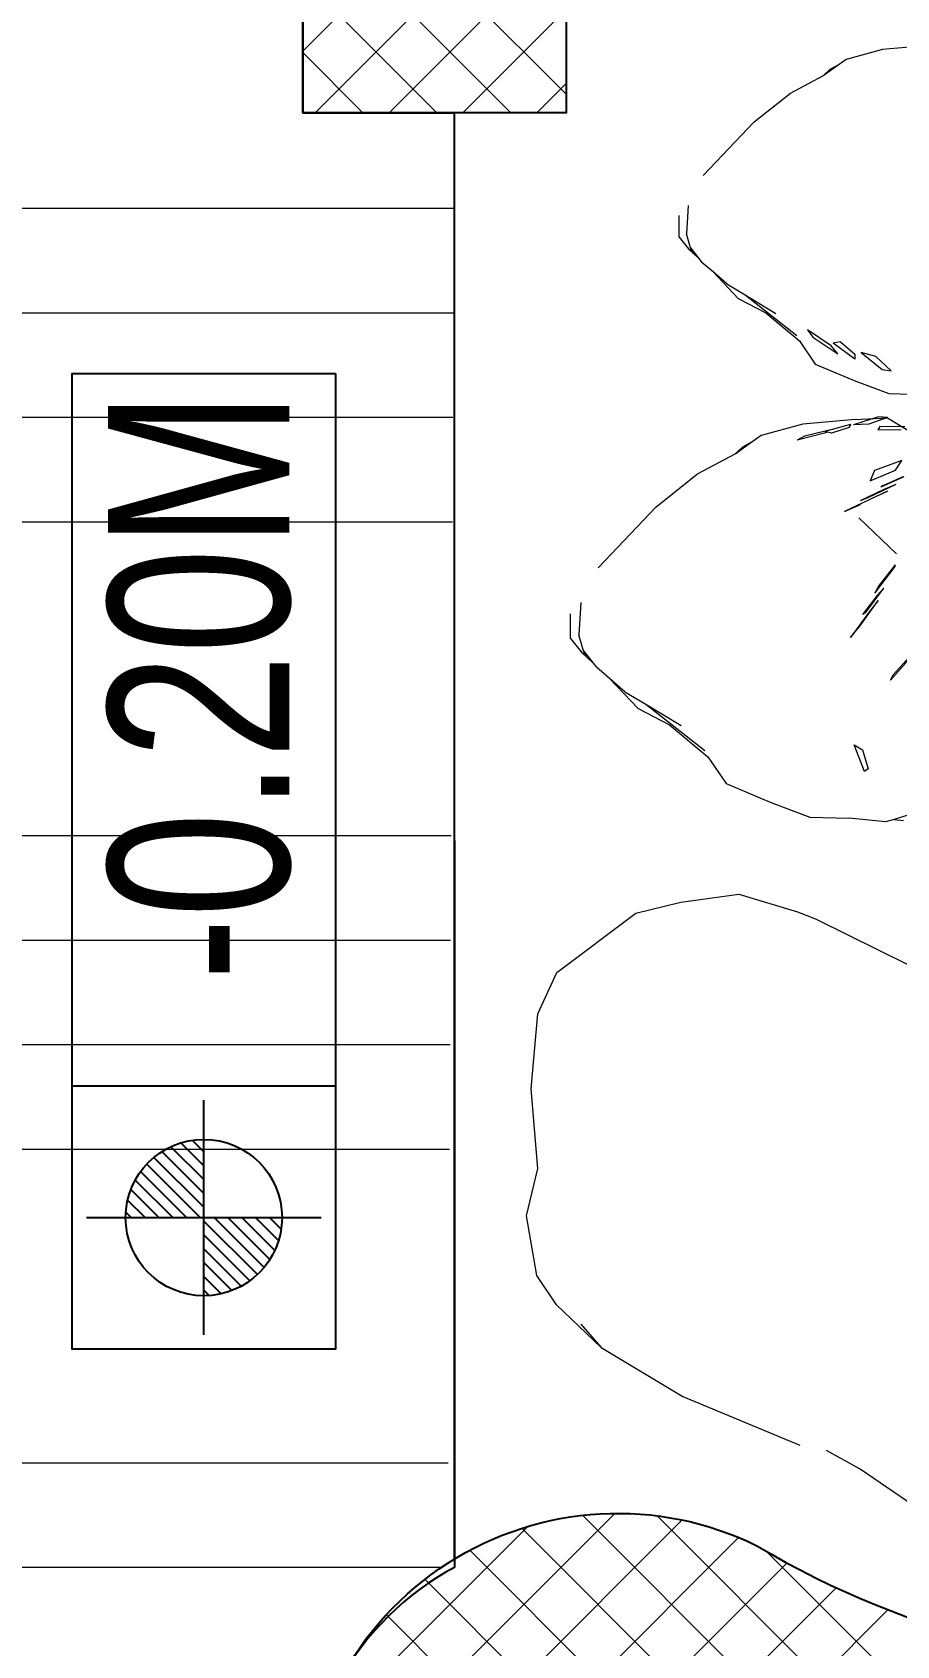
# Model space of a CAD drawing. Header units: metres. Extents: x 42 to 199, y -121 to 268.
# Drawn here: x 126.726 to 128.039, y -75.486 to -73.036 of the extents above; entities that cross this region are included whole.
import ezdxf
from ezdxf.enums import TextEntityAlignment as Align

# ---------------------------------------------------------------- set-up
doc = ezdxf.new("R2010")
doc.units = ezdxf.units.M
doc.header["$LTSCALE"] = 0.3
doc.layers.get('0').update_dxf_attribs({"color": 8})
for name, color, linetype in [('A-Anno-Symb 1', 8, 'Continuous'), ('A-ELEVATION 3', 8, 'Continuous'), ('A-ELEVATION 4', 8, 'Continuous'), ('A-Wall-Full', 8, 'Continuous')]:
    doc.layers.add(name, color=color, linetype=linetype)
for name, color, linetype, lineweight in [('A-Hatch', 8, 'Continuous', 9), ('A-LANDSCAPE', 8, 'Continuous', 5), ('DA HOUSE ARCH LAYOUT', 8, 'Continuous', 9)]:
    doc.layers.add(name, color=color, linetype=linetype, lineweight=lineweight)
doc.styles.get("Standard").update_dxf_attribs({"font": 'arial.ttf'})

# ---------------------------------------------------------------- blocks, each defined once
blk = doc.blocks.new('zw$13A4')
at = {"layer": 'A-ELEVATION 4', "lineweight": 0, "transparency": 33554508}
for p, q in [((-10.01612928937732, -7.506529634907409), (-10.07143801586744, -7.521810395872919)), ((-9.94636773914479, -7.500541319337245), (-10.01612928937732, -7.506529634907409)), ((-10.09628664318272, -7.537069811927864), (-10.10597698566913, -7.546181099856994)), ((-10.10597698566913, -7.546181099856994), (-10.10478425335273, -7.545547214760617)), ((-10.0820444383648, -7.529360354994267), (-10.10478425335273, -7.545547214760617)), ((-10.0820444383648, -7.529360354994267), (-10.09628664318272, -7.537069811927864)), ((-10.07143801586744, -7.521810395872919), (-10.0820444383648, -7.529360354994267)), ((-10.15606288636764, -7.572799567016105), (-10.10597698566913, -7.546181099856994)), ((-10.21100730557272, -7.616535290801309), (-10.15606288636764, -7.572799567016105)), ((-10.28830098784127, -7.697740104256809), (-10.21100730557272, -7.616535290801309)), ((-10.32489602059049, -7.791633445452234), (-10.32497270041445, -7.75856051077686)), ((-10.31105349969251, -7.743633835455867), (-10.31383653705841, -7.786593210252377)), ((-10.30772479097844, -7.807868918004075), (-10.31383653705841, -7.786593210252377)), ((-10.32489602059049, -7.791633445452234), (-10.31072559371142, -7.809104709424943)), ((-10.31072559371142, -7.809104709424943), (-10.30454985616208, -7.81439951584774)), ((-10.30454985616208, -7.81439951584774), (-10.30772479097844, -7.807868918004075)), ((-10.30772479097844, -7.807868918004075), (-10.29474139795893, -7.824322125274819)), ((-10.30381162370558, -7.815918003491547), (-10.30454985616208, -7.81439951584774)), ((-10.30381162370558, -7.815918003491547), (-10.29474139795893, -7.824322125274819)), ((-10.29474139795893, -7.824322125274819), (-10.29039535665059, -7.829829646948539)), ((-10.27293929946707, -7.844827605649883), (-10.29039535665059, -7.829829646948539)), ((-10.27293929946707, -7.844827605649883), (-10.2351748587183, -7.88464200395002)), ((-10.25253938560944, -7.862354877835784), (-10.27293929946707, -7.844827605649883)), ((-10.25253938560944, -7.862354877835784), (-10.22490078919299, -7.879028186665593)), ((-10.2351748587183, -7.88464200395002), (-10.1933488508635, -7.906306689972425)), ((-10.22490078919299, -7.879028186665593), (-10.14628970381885, -7.940640642434886)), ((-10.22490078919299, -7.879028186665593), (-10.17798569789879, -7.90733026807888)), ((-10.1933488508635, -7.906306689972425), (-10.14229618139673, -7.948930873440887)), ((-10.14229618139673, -7.948930873440887), (-10.11823758475776, -7.98432912127258)), ((-10.11823758475776, -7.98432912127258), (-10.05935385893289, -8.009201127964303)), ((-10.05935385893289, -8.009201127964303), (-10.00669593655914, -8.02913708955468)), ((-10.00669593655914, -8.02913708955468), (-9.95466335610783, -8.030443314212604)), ((-10.13718955071781, -8.07536723737428), (-10.2003628982994, -8.092820845241334)), ((-10.05750826097673, -8.068527413625844), (-10.13718955071781, -8.07536723737428)), ((-10.05750826097673, -8.068527413625844), (-10.0085321535513, -8.065692757195052)), ((-10.0085321535513, -8.065692757195052), (-9.956941881096554, -8.097055991477333)), ((-10.21247750041636, -8.101444370353335), (-10.23845080205132, -8.119932919686619)), ((-10.21247750041636, -8.101444370353335), (-10.22874487470585, -8.110250073059547)), ((-10.2003628982994, -8.092820845241334), (-10.21247750041636, -8.101444370353335)), ((-10.29702099725438, -8.151060418558956), (-10.23981313486888, -8.120656940036781)), ((-10.22874487470585, -8.110250073059547), (-10.23981313486888, -8.120656940036781)), ((-10.23981313486888, -8.120656940036781), (-10.23845080205132, -8.119932919686619)), ((-10.35977823489807, -8.201015141000596), (-10.29702099725438, -8.151060418558956)), ((-10.44806268774448, -8.293766868101727), (-10.35977823489807, -8.201015141000596)), ((-10.05236492093587, -8.217498313102965), (-9.995003521598989, -8.272593169513357)), ((-10.47405049167247, -8.346186455693783), (-10.47722926287199, -8.395254436248223)), ((-10.48986134901068, -8.401011367394148), (-10.48994893231767, -8.363235628729058)), ((-10.48986134901068, -8.401011367394148), (-10.47367595911982, -8.420966956713954)), ((-10.47024845741973, -8.419555442005105), (-10.47722926287199, -8.395254436248223)), ((-10.47367595911982, -8.420966956713954), (-10.46662206293496, -8.42701465782281)), ((-10.46662206293496, -8.42701465782281), (-10.47024845741973, -8.419555442005105)), ((-10.47024845741973, -8.419555442005105), (-10.45541889159784, -8.438348212110412)), ((-10.46577885755798, -8.428749066727306), (-10.46662206293496, -8.42701465782281)), ((-10.46577885755798, -8.428749066727306), (-10.45541889159784, -8.438348212110412)), ((-10.45541889159784, -8.438348212110412), (-10.45045486520274, -8.444638875502733)), ((-10.43051664500064, -8.4617694680544), (-10.45045486520274, -8.444638875502733)), ((-10.43051664500064, -8.4617694680544), (-10.38738229183355, -8.507245272365594)), ((-10.40721596659878, -8.481789029671944), (-10.43051664500064, -8.4617694680544)), ((-10.40721596659878, -8.481789029671944), (-10.37564730159986, -8.500833198664509)), ((-10.37564730159986, -8.500833198664509), (-10.2858581175912, -8.571206633937209)), ((-10.37564730159986, -8.500833198664509), (-10.32206112167435, -8.533159692870129)), ((-10.38738229183355, -8.507245272365594), (-10.33960883726607, -8.53199056713538)), ((-10.33960883726607, -8.53199056713538), (-10.28129673648451, -8.580675693850708)), ((-10.28129673648451, -8.580675693850708), (-10.25381712911965, -8.62110739343882)), ((-10.25381712911965, -8.62110739343882), (-10.18656043538439, -8.649516073650773)), ((-10.18656043538439, -8.649516073650773), (-10.12641482285369, -8.672286828120178)), ((-10.12641482285369, -8.672286828120178), (-10.0669834727031, -8.673778791316067)), ((-9.968032742581698, -8.666290099218628), (-9.998472010310422, -8.675534205587667)), ((-10.01144546755302, -8.679474117013797), (-10.0669834727031, -8.673778791316067)), ((-9.998472010310422, -8.675534205587667), (-10.01144546755302, -8.679474117013797)), ((-9.998472010310422, -8.675534205587667), (-9.984427957953585, -8.677331115552306))]:
    blk.add_line(p, q, dxfattribs=at)
for points in [[(-10.47426058649532, -9.441832197190195), (-10.44353185208527, -9.477424734028034), (-10.51146328707134, -9.412660583613075), (-10.54133214694494, -9.368170663295672), (-10.55654568444714, -9.27778775338085), (-10.53969802436779, -9.205535537706567), (-10.54993106457965, -9.084952135498682), (-10.53936554812969, -8.970828830576721), (-10.51058640463347, -8.908220521087799), (-10.39051573365663, -8.817812159831078), (-10.32250995979953, -8.801269499680544), (-10.23452800102532, -8.788982090709453), (-10.14530480441795, -8.816028751042225), (-10.11709899374188, -8.827001870567102), (-9.974670630742764, -8.897523405358825), (-9.869369202623687, -8.96678754160311), (-9.825630423343227, -8.989724322305577), (-9.755158422709684, -9.026706709188232)], [(-9.825630423343227, -8.989724322305577), (-9.621645962491897, -9.08723452940373), (-9.530586563029942, -9.154498329786946), (-9.45249850774104, -9.274162551677819), (-9.419261539363987, -9.35999069930493), (-9.418323051313081, -9.411148250850914), (-9.429113461718629, -9.53554454908874), (-9.468249945413106, -9.594162925763925), (-9.510541531095953, -9.642127829979728), (-9.60341872654078, -9.713645917526264), (-9.74646459788994, -9.766822960756443), (-9.87978910567287, -9.761168233152688), (-9.920683544390982, -9.750909003262805), (-10.02945770203192, -9.676340253780637), (-10.0502184596204, -9.662107978714147), (-10.10135702029436, -9.633761791845473)], [(-10.44353185208527, -9.477424734028034), (-10.31956726285699, -9.552080930293414), (-10.17477422640593, -9.612126579608514), (-10.1416825663504, -9.625849685799551)]]:
    blk.add_lwpolyline(points, dxfattribs=at)
blk = doc.blocks.new('02PTRX29')
at = {"color": 8, "linetype": 'Continuous', "transparency": 33554572}
for p, q in [((0.4971712070980132, 0.3137365378124741), (0.4804723268595836, 0.302730457655457)), ((0.485026566924553, 0.3080437377312251), (0.5007766471494577, 0.3187968045515426)), ((0.5007766471494577, 0.3187968045515426), (0.4971712070980132, 0.3137365378124741)), ((0.4649120066372987, 0.3036160043346854), (0.4508697664370018, 0.2921038975036367)), ((0.4552342464993515, 0.3008328576283361), (0.4649120066372987, 0.3036160043346854)), ((0.4787644868353098, 0.3107003777690842), (0.4690867266971352, 0.3023509376499796)), ((0.4690867266971352, 0.2990617642695952), (0.4836982469056537, 0.3098148310898523)), ((0.4690867266971352, 0.3023509376499796), (0.4690867266971352, 0.2990617642695952)), ((0.4787644868353098, 0.3107003777690842), (0.4836982469056537, 0.3098148310898523)), ((0.4804723268595836, 0.302730457655457), (0.485026566924553, 0.3080437377312251)), ((0.4449872063531259, 0.2913448574927315), (0.4552342464993515, 0.3008328576283361)), ((0.4508697664370018, 0.2921038975036367), (0.4449872063531259, 0.2913448574927315)), ((0.447264326385671, 0.2602242170485773), (0.4533366464722306, 0.2606037370538843)), ((0.447264326385671, 0.2602242170485773), (0.4597884865642143, 0.2556699769834871)), ((0.4533366464722306, 0.2606037370538843), (0.4700355267106104, 0.2551639503095657)), ((0.4358787262230024, 0.2538988836248564), (0.4523878464588122, 0.2541518969618437)), ((0.4537161664775979, 0.2520012835977958), (0.4381558462555475, 0.252127790266286)), ((0.4523878464588122, 0.2541518969618437), (0.4537161664775979, 0.2520012835977958)), ((0.4597884865642143, 0.2556699769834871), (0.4700355267106104, 0.2551639503095657)), ((0.472122886740415, 0.2555434703149899), (0.4728819267513202, 0.2535193636194322)), ((0.472122886740415, 0.2555434703149899), (0.4892012869842191, 0.2507362169131433)), ((0.4728819267513202, 0.2535193636194322), (0.4846470469191857, 0.2495976568967535)), ((0.4836982469056537, 0.2522542969347796), (0.4835084869029131, 0.2523808036032733)), ((0.4835084869029131, 0.2523808036032733), (0.5026742471767491, 0.2477000568696894)), ((0.4846470469191857, 0.2495976568967535), (0.4892012869842191, 0.2507362169131433)), ((0.4878729669652628, 0.2503566969076587), (0.4893910469869596, 0.2497241635652507)), ((0.4893910469869596, 0.2497241635652507), (0.507608007247093, 0.2450434168318907)), ((0.5026742471767491, 0.2477000568696894), (0.507608007247093, 0.2450434168318907)), ((0.4419510463097325, 0.2249288565446363), (0.4377763262501233, 0.2313806966366201)), ((0.4377763262501233, 0.2313806966366201), (0.4559932865100933, 0.224675843207649)), ((0.4364480062309966, 0.2206276298165371), (0.4518185664506547, 0.2135432563820814)), ((0.4503004864287874, 0.2146818163983006), (0.4368275262364207, 0.2207541364849703)), ((0.4499209664235266, 0.2120251763603278), (0.4415715263043083, 0.2156938697461328)), ((0.460357766572379, 0.2067118962845029), (0.4415715263043083, 0.2156938697461328)), ((0.4590294465535365, 0.2179709897785074), (0.4419510463097325, 0.2249288565446363)), ((0.4559932865100933, 0.224675843207649), (0.4590294465535365, 0.2179709897785074)), ((0.447264326385671, 0.2110131230126093), (0.4761078467972837, 0.1973504028175057)), ((0.4580806465401253, 0.2060793629422051), (0.447264326385671, 0.2110131230126093)), ((0.4654812866456979, 0.2048142962574424), (0.4499209664235266, 0.2120251763603278)), ((0.4503004864287874, 0.2146818163983006), (0.4518185664506547, 0.2135432563820814)), ((0.4654812866456979, 0.2048142962574424), (0.460357766572379, 0.2067118962845029)), ((0.4761078467972837, 0.1973504028175057), (0.4654812866456979, 0.2021576562195833)), ((0.4421408063123664, 0.1618020289766413), (0.4535264064748574, 0.1472537621023093)), ((0.4421408063123664, 0.1606634689604221), (0.4421408063123664, 0.1618020289766413)), ((0.4558035265075731, 0.14295253537421), (0.4421408063123664, 0.1606634689604221)), ((0.4497312064207861, 0.1462417087545873), (0.4542854464858266, 0.1413079486840729)), ((0.4620656065969868, 0.1297958418530811), (0.4497312064207861, 0.1462417087545873)), ((0.4535264064748574, 0.1472537621023093), (0.4558035265075731, 0.14295253537421)), ((0.4542854464858266, 0.1413079486840729), (0.4639632066238306, 0.1285307751683717)), ((0.4535264064748574, 0.1378922686353121), (0.4599782465669549, 0.129669335184591)), ((0.4658608066510652, 0.1209403750598881), (0.4535264064748574, 0.1378922686353121)), ((0.4599782465669549, 0.129669335184591), (0.472122886740415, 0.1133499749515181)), ((0.4620656065969868, 0.1297958418530811), (0.4639632066238306, 0.1285307751683717)), ((0.472122886740415, 0.1133499749515181), (0.4658608066510652, 0.1209403750598881)), ((0.432652806177046, 0.1003197880988864), (0.4434691263313724, 0.08830165459409045)), ((0.4336016061906847, 0.09816917473477815), (0.4453667263584364, 0.08475946787666544)), ((0.4453667263584364, 0.08475946787666544), (0.4434691263313724, 0.08830165459409045)), ((0.4641529666267346, 0.03820501387889408), (0.4603577665724359, 0.02568085369995288)), ((0.4628246466077215, 0.02390976034138248), (0.4696560067051365, 0.04162069392759804)), ((0.4696560067051365, 0.04162069392759804), (0.4641529666267346, 0.03820501387889408)), ((0.4603577665724359, 0.02568085369995288), (0.4628246466077215, 0.02390976034138248))]:
    blk.add_line(p, q, dxfattribs=at)
blk = doc.blocks.new('Lvl')
h = blk.add_hatch()
h.set_pattern_fill('ANSI31', color=256, scale=0.1, style=0)
h.set_pattern_definition([(45, (380.198234867713, 215.8445948386916), (-0.0088388347648318, 0.0088388347648318), [])])
h.paths.add_polyline_path([(0, 0.0999999999999943), (0, 2.84e-14), (0.1000000000000227, 0, 0.4142135623731451)])
h.paths.add_polyline_path([(0, 0), (-0.1000000000000227, 0, 0.4142135623731451), (0, -0.0999999999999943)])
for p, q in [((0, 0.1500000000000057), (0, -0.1500000000000057)), ((-0.1499999999999773, 0), (0.1499999999999773, 0))]:
    blk.add_line(p, q)
blk.add_circle((0, 0), 0.1)
blk = doc.blocks.new('Level legend')
at = {"color": 8}
blk.add_line((0.512742942071782, 0.4139920450737691), (0.512742942071782, 0.0294553372744986), dxfattribs=at)
blk.add_lwpolyline([(1.552510121012347, 0.0294553372744986), (0.1282062342725112, 0.0294553372744986), (0.1282062342725112, 0.4139920450737691), (1.552510121012347, 0.4139920450737691)], close=True, dxfattribs=at)
at = {"color": 1, "xscale": 1.141501531389003, "yscale": 1.141501531389003, "zscale": 1.141501531389003}
blk.add_blockref('Lvl', (0.3204745881721465, 0.2217236911741338), dxfattribs=at)
blk.add_attdef('+48.00', text='', height=0.2666666666666667).set_placement((1.069885799214717, 0.2347097797586457), align=Align.MIDDLE_CENTER)
blk = doc.blocks.new('DA HOUSE ARCH LAYOUT')
at = {"layer": 'A-Hatch', "transparency": 33554534}
h = blk.add_hatch(dxfattribs=at)
h.set_pattern_fill('ANSI34', color=8, scale=0.05, angle=134.9999999999999)
h.set_pattern_definition([(179.9999999999999, (143.6659487248346, 80.52529242250007), (-7.56616991282044e-16, -0.9525000000000001), []), (179.9999999999999, (143.5071986562641, 80.68404249107051), (-7.56616991282044e-16, -0.9525000000000001), []), (179.9999999999999, (143.3484485876937, 80.84279255964098), (-7.56616991282044e-16, -0.9525000000000001), []), (179.9999999999999, (143.1896981655699, 81.00154298176489), (-7.56616991282044e-16, -0.9525000000000001), [])])
h.paths.add_polyline_path([(-4.770000000003847, -11.69990656297848), (19.34995951164061, -11.69995324219776), (19.34995951164055, -23.43004668292456), (32.02825819785352, -23.43000000370529), (32.24458548643355, -21.8300000042389), (30.3907916684135, -21.83000000400104), (30.39079166885108, -21.93000000370529), (29.99079166885105, -21.93000000370529), (29.99062612794125, -14.13604165326973), (29.99062608112098, -15.13501593470592, -0.2555712102583468), (30.21089512549827, -14.7322283720523), (30.22076524310307, -12.52990741433928), (29.99076524310306, -12.52990741433928), (29.99076528992339, -5.760211336811167, -0.5099980252209324), (30.59750665066758, -5.289937563380647, 0.1318520333812854), (31.35049952685654, -5.509620250501214, 0.4142135623731013), (32.65079210646047, -4.209327670897309, 0.4142135623730855), (31.35049952685654, -2.909035091293418, 0.1246971877189946), (30.73141554190852, -3.065869839513141, -0.5467869741537379), (29.9907652899235, -2.729906641559836), (29.9907652899235, 0.6871244136891193), (32.02480459871481, 0.6871244104051826), (32.02480460077811, 1.965092520487822), (19.70037576576379, 1.965093358430579, -0.7646944427284039), (19.24016151059868, 2.110141177917221), (16.7402976878513, 2.1102111187868), (16.74000000000052, -8.529906641560643), (-0.2549999999982333, -8.529906641560459), (-0.2550000000020418, -11.69981320454001)])
at = {"layer": 'A-Hatch'}
h = blk.add_hatch(dxfattribs=at)
h.set_pattern_fill('ANSI37', color=8, scale=0.025, angle=179.9999999999999)
h.set_pattern_definition([(224.9999999999999, (-97.14617690863253, 60.62801776344169), (0.05612660075668215, -0.05612660075668228), []), (314.9999999999999, (-97.14617690863253, 60.62801776344169), (0.05612660075668233, 0.0561266007566821), [])])
edge = h.paths.add_edge_path()
edge.add_line((30.39076528992348, -1.724999999999099), (30.39076528992348, -2.660853270233012))
edge.add_ellipse((30.46900622037016, -2.665945573583002), major_axis=(0.07840647135645704, 0), ratio=1, start_angle=176.2761619499827, end_angle=309.72377819814)
edge.add_ellipse((31.35049952685657, -4.2094210293358), major_axis=(-1.700292579603897, 0), ratio=1, start_angle=420.51849141431927, end_angle=659.2726224171058, ccw=False)
edge.add_ellipse((30.46470354850779, -5.745231971901276), major_axis=(0.07417787795210659, 0), ratio=1, start_angle=48.64653754604551, end_angle=184.6065773259285)
edge.add_line((30.39076528992337, -5.751189445777115), (30.39076524310309, -11.78990802453158))
edge.add_line((30.39076524310309, -11.78990802453158), (30.39076524310309, -12.52990742176213))
edge.add_line((30.39076524310309, -12.52990742176213), (29.99076524310306, -12.52990742176213))
edge.add_line((29.99076524310306, -12.52990742176213), (29.99076524310306, -11.78990802453158))
edge.add_line((29.99076524310306, -11.78990800572848), (29.99076528992339, -5.760304695249516))
edge.add_ellipse((30.46470354850779, -5.745231971901248), major_axis=(-0.4741778779520868, 0), ratio=1, start_angle=236.09559647409742, end_angle=361.8215715521452, ccw=False)
edge.add_ellipse((31.35049952685657, -4.209421029335786), major_axis=(1.300292579603893, 0), ratio=1, start_angle=241.4574054594742, end_angle=478.4317310721571)
edge.add_ellipse((30.46900622037018, -2.665945573583009), major_axis=(-0.478406471356438, 0), ratio=1, start_angle=358.4926840314213, end_angle=483.2646504235824, ccw=False)
edge.add_line((29.9907652899235, -2.653361286506311), (29.9907652899235, -1.724999999999099))
edge.add_line((29.9907652899235, -1.724999999999099), (30.39076528992348, -1.724999999999099))
edge = h.paths.add_edge_path()
edge.add_ellipse((31.35052585896383, -13.59154048637551), major_axis=(-1.700292579603895, 0), ratio=1, start_angle=419.8104370056284, end_angle=628.6439027135496, ccw=False)
edge.add_ellipse((30.46903255247769, -15.13501594212877), major_axis=(0.0784064713567021, 0), ratio=1, start_angle=70.26159278658402, end_angle=183.7238380498756)
edge.add_line((30.39079162203075, -15.14010824547859), (30.39079166885108, -21.93000000370529))
edge.add_line((30.39079166885108, -21.93000000370529), (29.99079166885105, -21.93000000370529))
edge.add_line((29.99079166885105, -21.93000000370529), (29.99079162203071, -15.14760022920498))
edge.add_ellipse((30.46903255247764, -15.13501594212876), major_axis=(-0.4784064713566925, 0), ratio=1, start_angle=243.80246501208302, end_angle=361.5073159685209, ccw=False)
edge.add_ellipse((31.34909396839186, -13.58859997959682), major_axis=(1.302077038888865, 0), ratio=1, start_angle=239.0902377600141, end_angle=448.1660102587481)
edge.add_line((31.39076524310309, -12.28718992889584), (31.39076524310309, -11.89172412917095))
h.paths.add_polyline_path([(29.9907652899235, 0.7849998312028035), (30.3907732215509, 0.7849998279237411), (30.3907732215509, 0.4849998279237369), (29.9907652899235, 0.4849998312027992)])
at = {"layer": 'A-ELEVATION 3', "color": 8}
blk.add_line((30.22076524310307, -12.52990742176213), (30.22076524310307, -14.72607084198465), dxfattribs=at)
blk.add_lwpolyline([(29.99076466433689, 0.7849998312052406), (29.9907652899235, -2.729999999998313, 0.546786974153738), (30.73141554190852, -3.065963197951618, -0.1246971877189889), (31.35049952685654, -2.909128449731895, -0.4142135623730918), (32.65079210646047, -4.209421029335786, -0.4142135623731015), (31.35049952685654, -5.509713608939677, -0.1318520333812736), (30.59750665066758, -5.290030921819124, 0.5099980252209538), (29.99076528992339, -5.760304695249644), (29.99076524310306, -12.52990742176213), (30.22076524310307, -12.52990742176213), (30.22093078401286, -14.73865512906086, 0.2897575956743871), (29.99079162203071, -15.14760022920498), (29.99079166885105, -21.93000000370529), (30.39079166885108, -21.93000000370529), (30.39079166862354, -21.83000000400104), (32.24458548643355, -21.8300000042389), (32.02825819785369, -23.43000000370529), (19.34995951164058, -23.43000000370529), (19.34995951164058, -11.699999921417), (20.80495951163778, -11.69990656297428), (20.80495951163778, 1.964944161573754), (20.80495951163778, -11.69990656297428), (-0.2550000000020418, -11.69999992141696)], format="xyb", dxfattribs=at)
at = {"layer": 'A-Wall-Full', "color": 8, "transparency": 33554687}
for points in [[(30.39076528992348, -1.724999999999099), (30.39076528992348, -2.660853270233012, 0.6584249432505648), (30.51911478236758, -2.726250687504809, -1.710508910320407), (30.51371304916108, -5.689550499011347, 0.6742548604846995), (30.39076528992337, -5.751189445777115), (30.39076524310309, -11.78990802453158), (30.39076524310309, -12.52990742176213), (29.99076524310306, -12.52990742176213), (29.99076524310306, -11.78990802453158), (29.99076524310306, -11.78990800572848), (29.99076528992339, -5.760304695249516, -0.6111573325189558), (30.72920418843307, -5.351678835186192, 1.680420435047804), (30.73141554190852, -3.065963197951618, -0.6054543555841989), (29.9907652899235, -2.653361286506311), (29.9907652899235, -1.724999999999099)], [(31.39076524310309, -11.89172412917095, -1.289581017160756), (30.4955124784384, -15.06121629259218, 0.5399214418742712), (30.39079162203075, -15.14010824547859), (30.39079166885108, -21.93000000370529), (29.99079166885105, -21.93000000370529), (29.99079162203071, -15.14760022920498, -0.5640739513061752), (30.6802333417773, -14.70575264479812, 1.292400373397011), (31.39076524310309, -12.28718992889584)]]:
    blk.add_lwpolyline(points, format="xyb", close=True, dxfattribs=at)
at = {"layer": 'A-Anno-Symb 1', "color": 8}
ref = blk.add_blockref('Level legend', (30.07107745785356, -14.54093206838836, -28.11216706511423), dxfattribs=dict(at, xscale=1.040212785638243, yscale=1.040212785638243, zscale=1.040212785638243, rotation=90))
ref.add_attrib('+90', '-0.20M', dxfattribs={"layer": '0', "height": 0.275, "rotation": 89.99999999999994, "width": 0.75}).set_placement((29.83256822298654, -13.39967195894262, -28.11216706511423), align=Align.MIDDLE_CENTER)
at = {"layer": 'A-ELEVATION 4', "color": 8, "lineweight": 0}
blk.add_blockref('zw$13A4', (40.88719268603688, -4.927331132120429), dxfattribs=at)
at = {"layer": 'A-LANDSCAPE', "color": 8, "lineweight": 35, "transparency": 33554457, "xscale": -2.274264969707989, "yscale": 2.274264969707989, "zscale": 2.274264969707989, "rotation": 359.9999999999996}
blk.add_blockref('02PTRX29', (31.8960181404716, -13.58437470665719), dxfattribs=at)

msp = doc.modelspace()

# ---------------------------------------------------------------- block references
at = {"layer": 'DA HOUSE ARCH LAYOUT'}
msp.add_blockref('DA HOUSE ARCH LAYOUT', (97.14617690863253, -60.62801776344169), dxfattribs=at)

doc.saveas('drawing.dxf')
